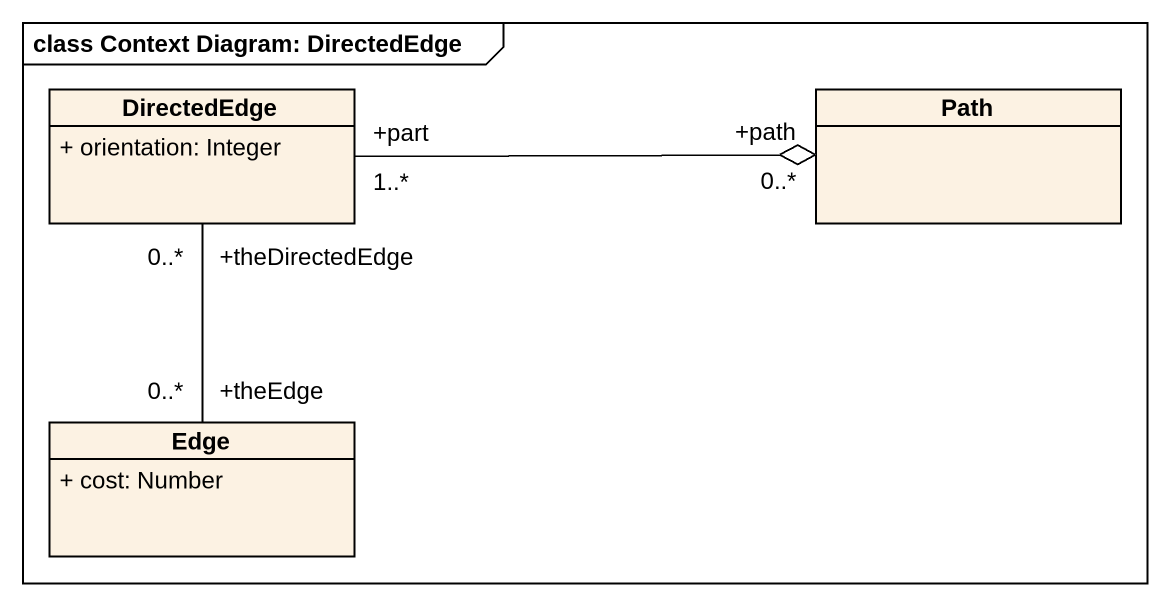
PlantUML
@startuml
mainframe class Context Diagram: DirectedEdge
hide circle
hide empty members
skinparam classAttributeIconSize 0
class DirectedEdge {
  + orientation: Integer
}
class Path
class Edge {
  + cost: Number
}
DirectedEdge "+part\n1..*" -right-o "+path\n0..*" Path
DirectedEdge "+theDirectedEdge\n0..*" -- "+theEdge\n0..*" Edge
@enduml
